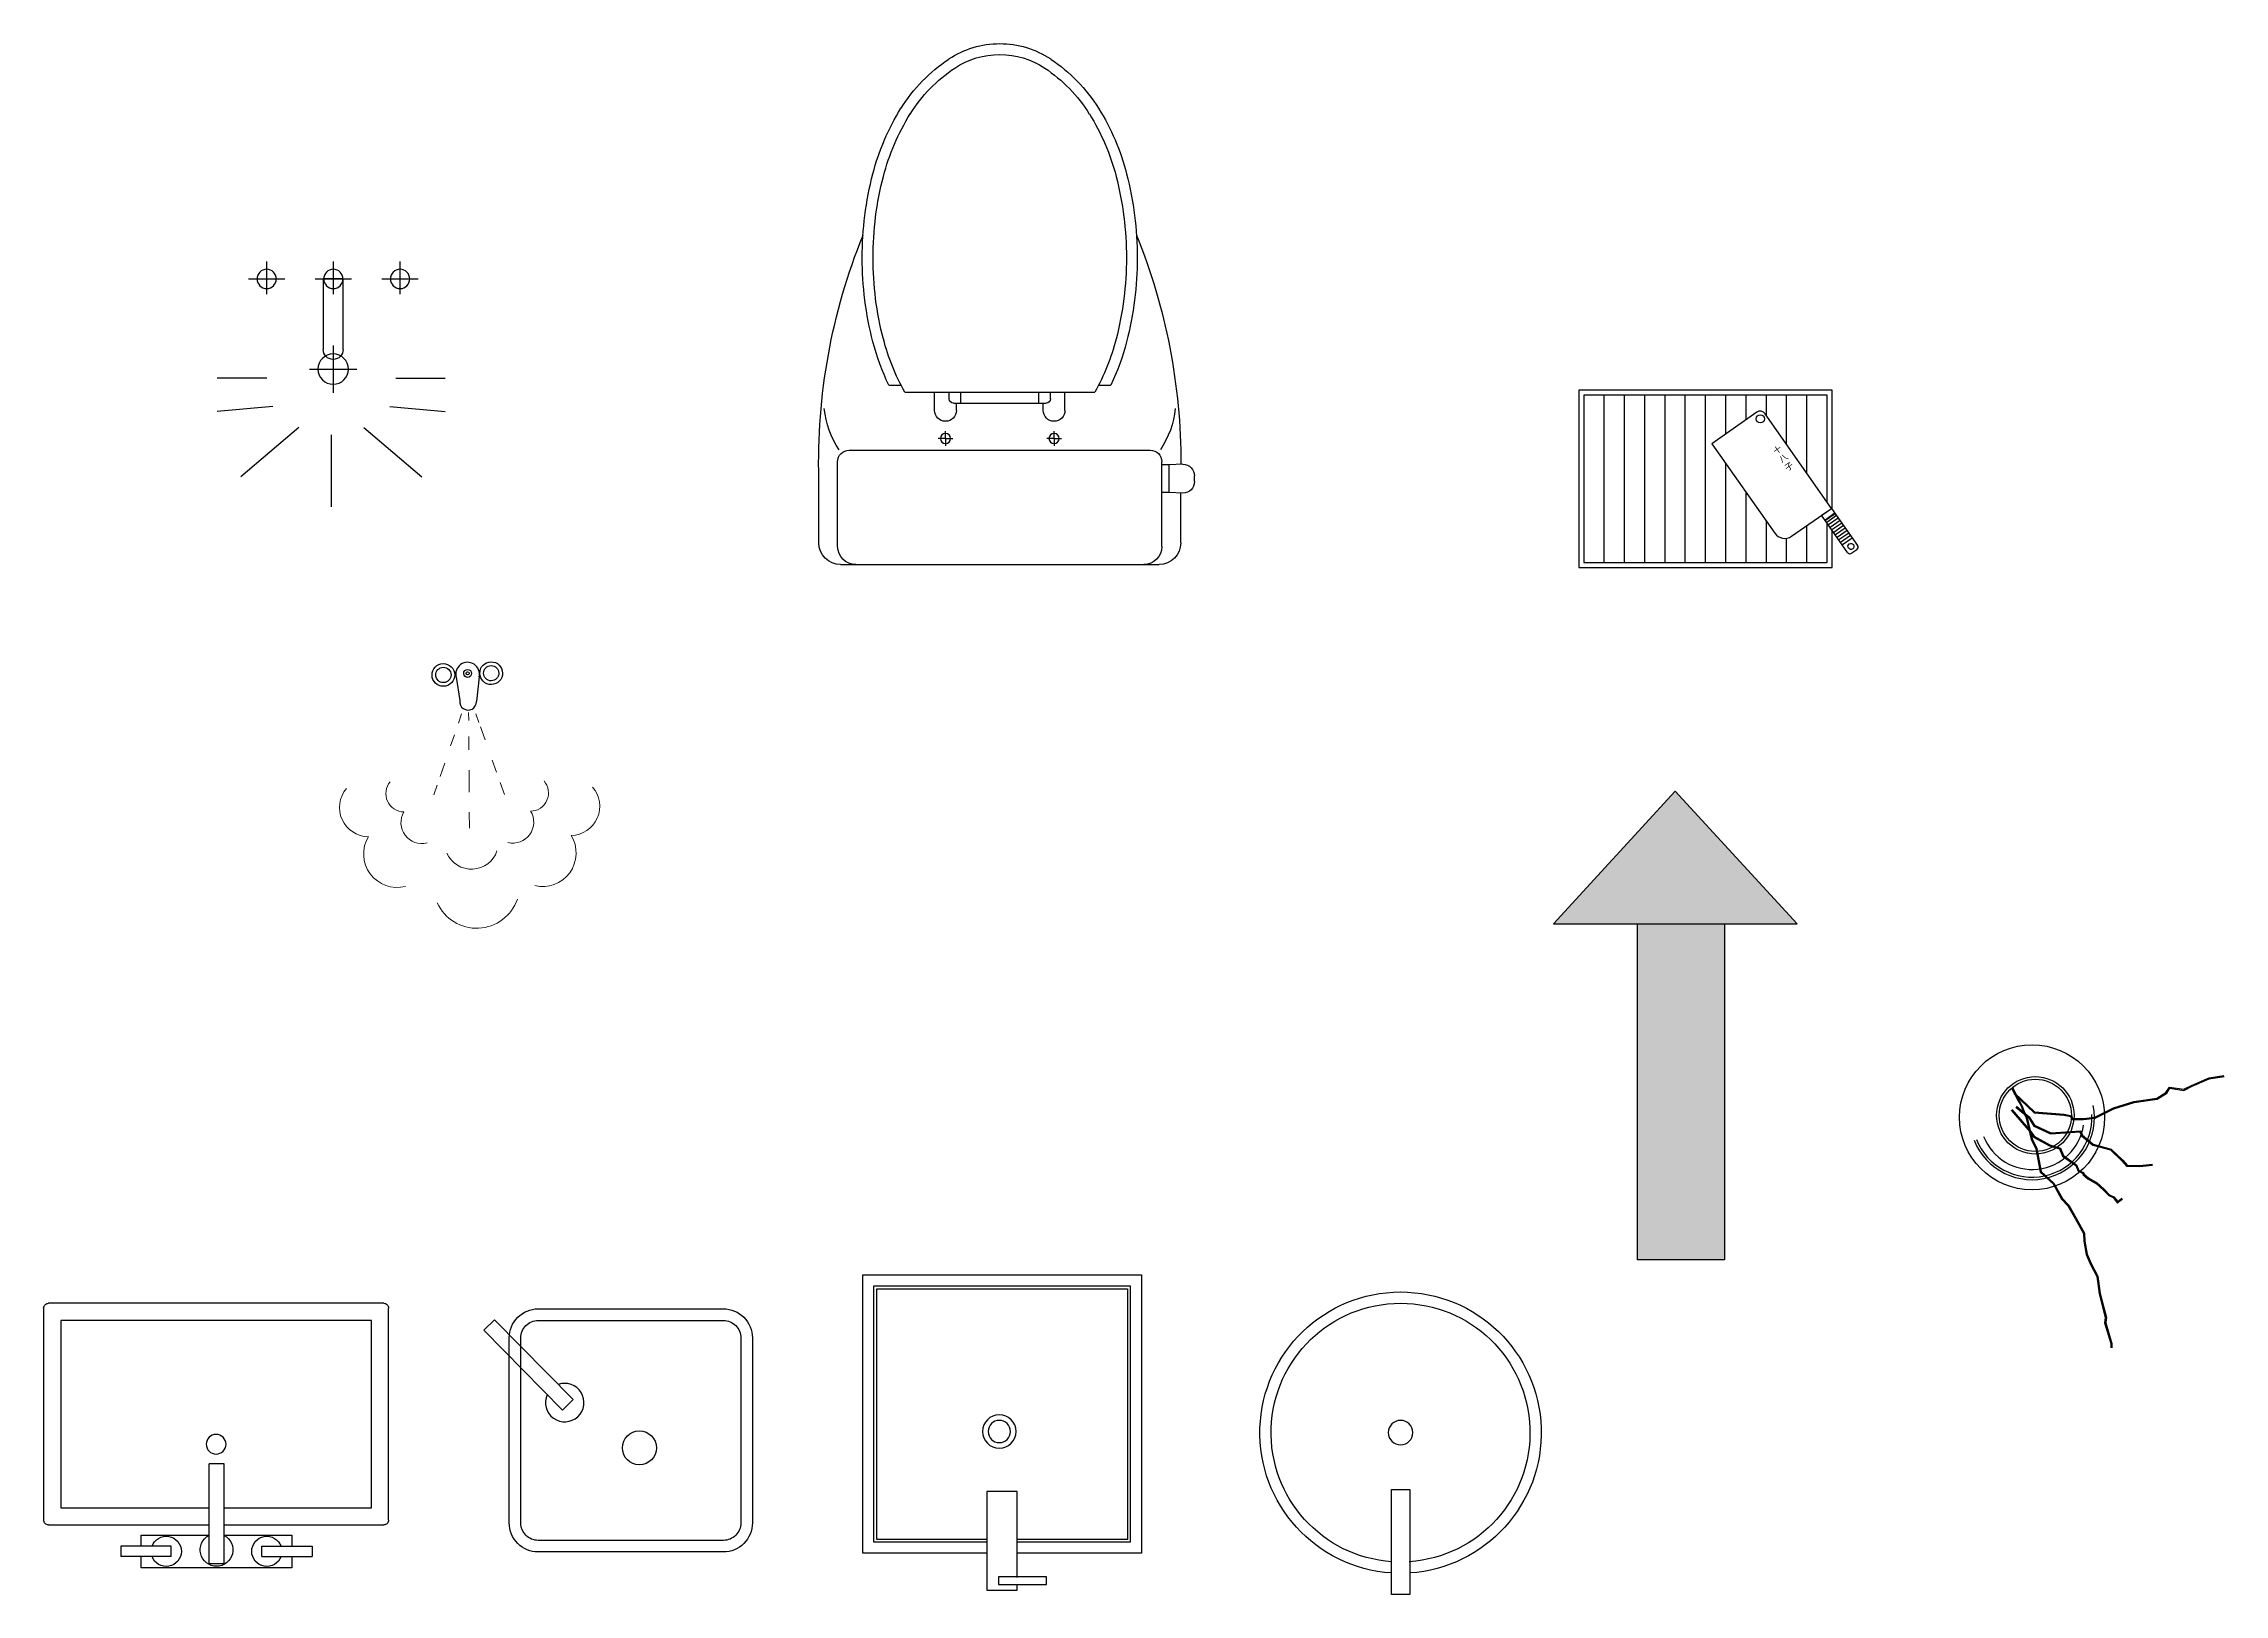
# Model space of a CAD drawing. Header units: millimetres. Extents: x -113526 to 211532, y -79714 to 28306.
# Drawn here: x 41518 to 44531, y 11114 to 13258 of the extents above; entities that cross this region are included whole.
import ezdxf

# ---------------------------------------------------------------- set-up
doc = ezdxf.new("R2010")
doc.units = ezdxf.units.MM
for name, color, linetype in [('$Longfin_AP_HATCH', 1, 'Continuous'), ('J-家具线', 51, 'Continuous'), ('P-Plumbing-fix(洁具)', 4, 'Continuous'), ('PLANT', 3, 'Continuous'), ('家私', 4, 'Continuous'), ('家私内', 4, 'Continuous'), ('标注', 8, 'Continuous')]:
    doc.layers.add(name, color=color, linetype=linetype)
doc.layers.add('-04 EQUIPMENT', color=5, linetype='Continuous', lineweight=5)
doc.layers.add('T-填充线', color=8, linetype='Continuous', lineweight=5)
doc.styles.get("Standard").update_dxf_attribs({"font": 'txt', "bigfont": 'gbcbig.shx'})

# ---------------------------------------------------------------- blocks, each defined once
blk = doc.blocks.new('A$C11615132')
at = {"layer": '家私', "color": 4}
blk.add_lwpolyline([(173.9, 121.5), (173.9, 23.8), (146.3, 23.8), (146.3, 121.5)], dxfattribs=at)
for centre, radius in [((160.1, 148.7), 21), ((68.2, 24.1), 13.3), ((160.3, 24.1), 13.3), ((252.5, 24.1), 13.3)]:
    blk.add_circle(centre, radius, dxfattribs=at)
blk.add_arc((160.1, 121.5), 13.8, 0, 180, dxfattribs=at)
at = {"layer": '家私内', "color": 8}
for p, q in [((157.5, 239.6), (157.5, 339.2)), ((112.7, 229.4), (32.4, 297.7)), ((202.4, 229.4), (282.6, 297.7)), ((76.8, 200.4), (0, 207.3)), ((160.1, 116), (160.1, 181.3)), ((238.2, 200.4), (315, 207.3)), ((68.3, 161.2), (0, 161.2)), ((246.8, 161.2), (315, 161.2)), ((127.4, 148.7), (192.7, 148.7)), ((67.9, 0), (67.9, 45.1)), ((160.1, 0), (160.1, 45.1)), ((252.2, 0), (252.2, 45.1)), ((43.2, 23.8), (93.2, 23.8)), ((135.3, 23.8), (185.3, 23.8)), ((227.5, 23.8), (277.5, 23.8))]:
    blk.add_line(p, q, dxfattribs=at)
blk = doc.blocks.new('A$C0A38447F')
at = {"layer": 'P-Plumbing-fix(洁具)', "color": 251, "linetype": 'ByBlock'}
for p, q in [((-322.9, 484.2), (-322.9, 285)), ((-292.9, 484.2), (-322.9, 484.2)), ((-292.9, 484.2), (-292.9, 285)), ((-397.9, 469.2), (-497.9, 469.2)), ((-497.9, 449.2), (-497.9, 469.2)), ((-397.9, 449.2), (-497.9, 449.2)), ((-397.9, 469.2), (-397.9, 449.2)), ((-217.9, 469.2), (-117.9, 469.2)), ((-217.9, 469.2), (-217.9, 449.2)), ((-217.9, 449.2), (-117.9, 449.2)), ((-117.9, 449.2), (-117.9, 469.2)), ((-292.9, 285), (-322.9, 285))]:
    blk.add_line(p, q, dxfattribs=at)
for points in [[(-157.9, 469.2), (-157.9, 491.7), (-457.9, 491.7), (-457.9, 469.2)], [(-457.9, 449.2), (-457.9, 426.7), (-322.9, 426.7)], [(-292.9, 426.7), (-157.9, 426.7), (-157.9, 449.2)]]:
    blk.add_lwpolyline(points, dxfattribs=at)
at = {"layer": 'P-Plumbing-fix(洁具)'}
blk.add_lwpolyline([(-294, 406.7), (24.5, 406.7, -0.414214), (34.3, 396.9), (34.3, -24.5, -0.414214), (24.5, -34.3), (-641.9, -34.3, -0.414214), (-651.7, -24.5), (-651.7, 396.9, -0.414214), (-641.9, 406.7), (-323.4, 406.7)], format="xyb", dxfattribs=at)
at = {"layer": 'P-Plumbing-fix(洁具)', "color": 251}
blk.add_lwpolyline([(-294, 372.4), (0, 372.4), (0, 0), (-617.4, 0), (-617.4, 372.4), (-323.4, 372.4)], dxfattribs=at)
blk.add_circle((-308.7, 246.1), 19.6, dxfattribs=at)
at = {"layer": 'P-Plumbing-fix(洁具)', "color": 251, "linetype": 'ByBlock'}
for centre, radius, start, end in [((-407.9, 459.2), 30, 199.4712, 160.5288), ((-307.9, 456.4), 32.5, 297.4729, 242.5271), ((-207.9, 459.2), 30, 19.4712, 340.5288)]:
    blk.add_arc(centre, radius, start, end, dxfattribs=at)
blk = doc.blocks.new('fdbSFBFGM')
h = blk.add_hatch(color=250)
h.dxf.hatch_style = 1
h.paths.add_polyline_path([(173830190.3, 71081707.3), (173830037.4, 71081847.7), (173830190.3, 71081988.1)])
h = blk.add_hatch(color=250)
h.dxf.hatch_style = 1
h.paths.add_polyline_path([(173830190.3, 71081904.3), (173830190.3, 71081804.3), (173830577.5, 71081804.3), (173830577.5, 71081904.3)])
at = {"layer": '$Longfin_AP_HATCH', "color": 4}
blk.add_lwpolyline([(173830190.3, 71081904.3), (173830577.5, 71081904.3), (173830577.5, 71081804.3), (173830190.3, 71081804.3)], close=True, dxfattribs=at)
at = {"layer": '标注', "color": 4}
for p, q in [((173830190.3, 71081988.1), (173830037.4, 71081847.7)), ((173830190.3, 71081707.3), (173830190.3, 71081988.1)), ((173830037.4, 71081847.7), (173830190.3, 71081707.3))]:
    blk.add_line(p, q, dxfattribs=at)
blk = doc.blocks.new('bb')
at = {"color": 4}
for p, q in [((1333697.4, -585133, 0), (1334137.4, -585133, 0)), ((1333667.4, -585163, 0), (1333667.4, -585251, 0)), ((1334167.4, -585163, 0), (1334167.4, -585231.6, 0)), ((1334186.4, -585247.5, 0), (1334186.4, -585255.5, 0)), ((1333764, -585381, 0), (1333780.8, -585381, 0)), ((1334054, -585381, 0), (1334070.7, -585381, 0))]:
    blk.add_line(p, q, dxfattribs=at)
at = {"color": 8}
for p, q in [((1333693.4, -585158, 0), (1333693.4, -585275, 0)), ((1334141.4, -585158, 0), (1334141.4, -585275, 0)), ((1334141.4, -585163, 0), (1334141.4, -585251, 0)), ((1334151.4, -585232.4, 0), (1334141.4, -585232.4, 0)), ((1334170.4, -585231.5, 0), (1334151.4, -585232.4, 0)), ((1334151.4, -585232.4, 0), (1334151.4, -585270.6, 0)), ((1333709.4, -585291, 0), (1334125.4, -585291, 0)), ((1333842.4, -585307.2, 0), (1333842.4, -585297.1, 0)), ((1333992.4, -585307.2, 0), (1333992.4, -585297.1, 0)), ((1334151.4, -585270.6, 0), (1334141.4, -585270.6, 0)), ((1334170.4, -585271.5, 0), (1334151.4, -585270.6, 0)), ((1333842.4, -585307.2, 0), (1333832.2, -585307.2, 0)), ((1333842.4, -585307.2, 0), (1333852.5, -585307.2, 0)), ((1333842.4, -585307.2, 0), (1333842.4, -585317.4, 0)), ((1333992.4, -585307.2, 0), (1333982.2, -585307.2, 0)), ((1333992.4, -585307.2, 0), (1334002.5, -585307.2, 0)), ((1333992.4, -585307.2, 0), (1333992.4, -585317.4, 0)), ((1333827.4, -585346, 0), (1333827.4, -585371, 0)), ((1333853.4, -585356, 0), (1333981.4, -585356, 0)), ((1333857.4, -585346, 0), (1333857.4, -585356, 0)), ((1333863.4, -585356, 0), (1333863.4, -585371, 0)), ((1333971.4, -585356, 0), (1333971.4, -585371, 0)), ((1333977.4, -585346, 0), (1333977.4, -585356, 0)), ((1334007.4, -585346, 0), (1334007.4, -585371, 0)), ((1333786.1, -585371, 0), (1334048.6, -585371, 0)), ((1333847.4, -585362, 0), (1333847.4, -585371, 0)), ((1333987.4, -585362, 0), (1333987.4, -585371, 0))]:
    blk.add_line(p, q, dxfattribs=at)
for centre in [(1333842.4, -585307.2, 0), (1333992.4, -585307.2, 0)]:
    blk.add_circle(centre, 7, dxfattribs=at)
at = {"color": 4}
for centre, radius, start, end in [((1333697.4, -585163, 0), 30, 90, 180), ((1334137.4, -585163, 0), 30, 0, 90), ((1334170.4, -585247.5, 0), 16, 0, 90), ((1334507.7, -585273.1, 0), 840.6, 178.4928, 202.0252), ((1334170.4, -585255.5, 0), 16, 270, 0), ((1333327, -585273.1, 0), 840.6, 337.9748, 0.1218), ((1334056.6, -585522.1, 0), 324.8, 154.257, 165.5352), ((1333778.2, -585522.1, 0), 324.8, 14.4648, 25.743), ((1334192, -585557, 0), 464.7, 165.5352, 180), ((1333642.7, -585557, 0), 464.7, 0, 14.4648), ((1334192, -585557, 0), 464.7, 180, 194.4648), ((1333642.7, -585557, 0), 464.7, 345.5352, 0), ((1334056.6, -585592, 0), 324.8, 194.4648, 211.9137), ((1333778.2, -585592, 0), 324.8, 328.0863, 345.5352), ((1333971.1, -585645.2, 0), 224, 211.9137, 236.3718), ((1333863.7, -585645.2, 0), 224, 303.6282, 328.0863), ((1333917.4, -585725.9, 0), 127.1, 236.3718, 270), ((1333917.4, -585725.9, 0), 127.1, 270, 303.6282)]:
    blk.add_arc(centre, radius, start, end, dxfattribs=at)
at = {"color": 8}
for centre, radius, start, end in [((1333718.4, -585158, 0), 25, 90, 180), ((1334116.4, -585158, 0), 25, 0, 90), ((1333800.3, -585361.7, 0), 126.1, 146.1866, 174.0212), ((1333709.4, -585275, 0), 16, 180, 270), ((1334125.4, -585275, 0), 16, 270, 0), ((1334034.5, -585361.7, 0), 126.1, 5.9788, 33.8134), ((1333842.4, -585346, 0), 15, 0, 180), ((1333853.4, -585362, 0), 6, 90, 180), ((1333992.4, -585346, 0), 15, 0, 180), ((1333981.4, -585362, 0), 6, 0, 90), ((1334056.6, -585522.1, 0), 309.8, 150.8137, 165.5352), ((1333778.2, -585522.1, 0), 309.8, 14.4648, 29.1863), ((1334192, -585557, 0), 449.7, 165.5352, 180), ((1333642.7, -585557, 0), 449.7, 0, 14.4648), ((1334192, -585557, 0), 449.7, 180, 194.4648), ((1333642.7, -585557, 0), 449.7, 345.5352, 0), ((1334056.6, -585592, 0), 309.8, 194.4648, 211.9137), ((1333778.2, -585592, 0), 309.8, 328.0863, 345.5352), ((1333971.1, -585645.2, 0), 209, 211.9137, 236.3718), ((1333863.7, -585645.2, 0), 209, 303.6282, 328.0863), ((1333917.4, -585725.9, 0), 112.1, 236.3718, 270), ((1333917.4, -585725.9, 0), 112.1, 270, 303.6282)]:
    blk.add_arc(centre, radius, start, end, dxfattribs=at)
blk = doc.blocks.new('41241')
at = {"color": 4}
for p, q in [((1338596.1, -585330.7), (1338246.1, -585330.7)), ((1338246.1, -585330.7), (1338246.1, -585575.7)), ((1338596.1, -585495.6), (1338596.1, -585330.7)), ((1338491.8, -585361.2), (1338429.9, -585404.6)), ((1338595.1, -585494), (1338503.5, -585363.3)), ((1338540, -585532.6), (1338595.1, -585494)), ((1338617.4, -585554.9), (1338581.4, -585503.6)), ((1338595.1, -585494), (1338631, -585545.3)), ((1338596.1, -585575.7), (1338596.1, -585524.6)), ((1338630, -585551.2), (1338623.2, -585555.9)), ((1338246.1, -585575.7), (1338596.1, -585575.7))]:
    blk.add_line(p, q, dxfattribs=at)
at = {"color": 8}
for p, q in [((1338589.1, -585337.7), (1338253.1, -585337.7)), ((1338253.1, -585337.7), (1338253.1, -585568.7)), ((1338281.1, -585568.7), (1338281.1, -585337.7)), ((1338309.1, -585568.7), (1338309.1, -585337.7)), ((1338337.1, -585568.7), (1338337.1, -585337.7)), ((1338365.1, -585568.7), (1338365.1, -585337.7)), ((1338393.1, -585568.7), (1338393.1, -585337.7)), ((1338421.1, -585568.7), (1338421.1, -585337.7)), ((1338449.1, -585391.1), (1338449.1, -585337.7)), ((1338477.1, -585371.5), (1338477.1, -585337.7)), ((1338505.1, -585365.6), (1338505.1, -585337.7)), ((1338533.1, -585405.6), (1338533.1, -585337.7)), ((1338561.1, -585445.6), (1338561.1, -585337.7)), ((1338589.1, -585485.6), (1338589.1, -585337.7)), ((1338429.9, -585404.6), (1338516.6, -585528.4)), ((1338449.1, -585568.7), (1338449.1, -585432.1)), ((1338477.1, -585568.7), (1338477.1, -585472.1)), ((1338599.7, -585500.6), (1338586.1, -585510.2)), ((1338600.2, -585501.4), (1338586.6, -585510.9)), ((1338602.1, -585504), (1338588.4, -585513.6)), ((1338604.5, -585507.5), (1338590.9, -585517)), ((1338505.1, -585568.7), (1338505.1, -585512.1)), ((1338533.1, -585568.7), (1338533.1, -585535.4)), ((1338561.1, -585568.7), (1338561.1, -585517.8)), ((1338589.1, -585568.7), (1338589.1, -585514.6)), ((1338606.9, -585510.9), (1338593.3, -585520.5)), ((1338609.3, -585514.4), (1338595.7, -585523.9)), ((1338611.7, -585517.8), (1338598.1, -585527.4)), ((1338614.1, -585521.2), (1338600.5, -585530.8)), ((1338616.5, -585524.7), (1338602.9, -585534.2)), ((1338619, -585528.1), (1338605.3, -585537.7)), ((1338621.4, -585531.6), (1338607.7, -585541.1)), ((1338623.8, -585535), (1338610.1, -585544.6)), ((1338253.1, -585568.7), (1338589.1, -585568.7))]:
    blk.add_line(p, q, dxfattribs=at)
at = {"color": 1}
blk.add_line((1338581.4, -585503.6), (1338595.1, -585494), dxfattribs=at)
at = {"color": 8}
blk.add_circle((1338496.7, -585370.3), 5.6, dxfattribs=at)
at = {"color": 1}
blk.add_ellipse((1338496.6, -585368.1), major_axis=(1.45, 8.27), ratio=1, start_param=-0.785989, end_param=0.784807, dxfattribs=at)
at = {"color": 8}
for centre, major_axis, end_param in [((1338530.4, -585518.8), (16.5, -2.9), 5.497196), ((1338622, -585546.6), (0.73, 4.14), 10.209585)]:
    blk.add_ellipse(centre, major_axis=major_axis, ratio=1, start_param=3.9264, end_param=end_param, dxfattribs=at)
at = {"color": 4}
for centre, major_axis, start_param, end_param in [((1338620.8, -585552.5), (0.73, 4.14), 2.355603, 3.9264), ((1338627.6, -585547.7), (4.14, -0.73), 5.497196, 7.067992)]:
    blk.add_ellipse(centre, major_axis=major_axis, ratio=1, start_param=start_param, end_param=end_param, dxfattribs=at)
at = {"color": 8, "insert": (1338513.1, -585413.1), "char_height": 8.4, "width": 17.897, "attachment_point": 1, "rotation": 35.0015}
blk.add_mtext('{\\fSTCaiyun|b1|i1|c134|p2;十八子}', dxfattribs=at)
blk = doc.blocks.new('RTJJ')
at = {"layer": 'J-家具线', "color": 4}
for p, q in [((174029405.8, 70476361.9), (174029412.5, 70476313)), ((174029453.6, 70476362), (174029447.1, 70476310.6))]:
    blk.add_line(p, q, dxfattribs=at)
for centre, radius in [((174029378.9, 70476367.2), 23.8), ((174029479, 70476369.5), 23.8), ((174029378.9, 70476367.2), 16), ((174029429.7, 70476369.7), 8.29), ((174029429.7, 70476369.7), 3.32), ((174029479, 70476369.5), 16)]:
    blk.add_circle(centre, radius, dxfattribs=at)
for centre, radius, start, end in [((174029429.6, 70476368.3), 24.8, 345.1339, 195.1738), ((174029429.7, 70476310.3), 17.4, 171.1654, 0.9968)]:
    blk.add_arc(centre, radius, start, end, dxfattribs=at)
at = {"layer": 'T-填充线', "color": 8, "ltscale": 3}
for p, q in [((174029415.8, 70476285), (174029408.9, 70476265.7)), ((174029430.7, 70476288.1), (174029430.6, 70476271.4)), ((174029445.6, 70476284.8), (174029451.9, 70476266.3)), ((174029454.9, 70476257.4), (174029464.2, 70476230)), ((174029400.2, 70476241.6), (174029391.9, 70476218.4)), ((174029430.3, 70476237.4), (174029430.1, 70476209.9)), ((174029379.1, 70476182.6), (174029369.1, 70476154.7)), ((174029429.7, 70476166.8), (174029429.4, 70476120.8)), ((174029478.7, 70476187.4), (174029487.3, 70476162.1)), ((174029362.7, 70476136.7), (174029355.3, 70476116.3)), ((174029494.7, 70476140.3), (174029503.3, 70476115)), ((174029429, 70476079.4), (174029428.7, 70476045.5))]:
    blk.add_line(p, q, dxfattribs=at)
for centre, radius, start, end in [((174029218.5, 70476091.8), 61.1, 138.6839, 268.7006), ((174029293.1, 70476119.7), 38.2, 138.6839, 268.7006), ((174029557.3, 70476117.5), 38.2, 270.3595, 40.3763), ((174029641.2, 70476088.3), 61.1, 270.3595, 40.3763), ((174029329.6, 70476058.5), 43.9, 148.3324, 283.2776), ((174029519.8, 70476056.9), 43.9, 255.7825, 30.7278), ((174029276.9, 70475993.8), 70.2, 148.3324, 283.2776), ((174029581.2, 70475991.3), 70.2, 255.7825, 30.7278), ((174029432.8, 70476015.9), 56.3, 203.3714, 340.4569), ((174029442.1, 70475925.8), 90.1, 203.3714, 340.4569)]:
    blk.add_arc(centre, radius, start, end, dxfattribs=at)
blk = doc.blocks.new('A$C5F6E78D9')
at = {"color": 4}
blk.add_lwpolyline([(75, 336), (331, 336, -0.414214), (371, 296), (371, 40, -0.414214), (331, 0), (75, 0, -0.414214), (35, 40), (35, 296, -0.414214)], format="xyb", close=True, dxfattribs=at)
blk.add_lwpolyline([(14.6, 321), (0, 306.5), (108.6, 196), (123.2, 210.6)], close=True, dxfattribs=at)
at = {"color": 250}
blk.add_lwpolyline([(75, 320), (331, 320, -0.414214), (355, 296), (355, 40, -0.414214), (331, 16), (75, 16, -0.414214), (51, 40), (51, 296, -0.414214)], format="xyb", close=True, dxfattribs=at)
blk.add_circle((214.9, 143.8), 23.5, dxfattribs=at)
blk.add_arc((111.7, 206.4), 26.6, 155.7662, 110.076, dxfattribs=at)
blk = doc.blocks.new('tyuyu')
at = {"color": 4, "ltscale": 5}
for p, q in [((608912, -65991.3, 0), (608912, -65867.1, 0)), ((608912, -65867.1, 0), (608950.1, -65867.1, 0)), ((608926.7, -65883.9, 0), (608926.7, -65874.4, 0)), ((608926.7, -65874.4, 0), (608986.9, -65874.4, 0)), ((608950.1, -65867.1, 0), (608950.1, -65874.6, 0)), ((608986.9, -65874.4, 0), (608986.9, -65883.9, 0)), ((608986.9, -65883.9, 0), (608926.7, -65883.9, 0)), ((608950.1, -65883.2, 0), (608950.1, -65991.3, 0)), ((608912, -65913.6, 0), (608756.1, -65913.6, 0)), ((608756.1, -65913.6, 0), (608756.1, -66263.6, 0)), ((609106.1, -65913.6, 0), (608950.1, -65913.6, 0)), ((609106.1, -66263.6, 0), (609106.1, -65913.6, 0)), ((608950.1, -65991.3, 0), (608912, -65991.3, 0)), ((608756.1, -66263.6, 0), (609106.1, -66263.6, 0))]:
    blk.add_line(p, q, dxfattribs=at)
at = {"color": 250}
for p, q in [((608912, -65927.6, 0), (608770.1, -65927.6, 0)), ((608770.1, -65927.6, 0), (608770.1, -66249.6, 0)), ((608912, -65931.1, 0), (608773.6, -65931.1, 0)), ((608773.6, -65931.1, 0), (608773.6, -66246.1, 0)), ((609092.1, -65927.6, 0), (608950.1, -65927.6, 0)), ((609088.6, -65931.1, 0), (608950.1, -65931.1, 0)), ((609088.6, -66246.1, 0), (609088.6, -65931.1, 0)), ((609092.1, -66249.6, 0), (609092.1, -65927.6, 0)), ((608770.1, -66249.6, 0), (609092.1, -66249.6, 0)), ((608773.6, -66246.1, 0), (609088.6, -66246.1, 0))]:
    blk.add_line(p, q, dxfattribs=at)
for radius in [21, 14]:
    blk.add_circle((608927.6, -66066.7, 0), radius, dxfattribs=at)
blk = doc.blocks.new('gfhgjghgj')
at = {"layer": 'PLANT', "color": 1}
for points in [[(516368.4, 3116.7), (516343.2, 3091.4), (516333.3, 3081.1), (516317.3, 3068.6), (516310.8, 3061.8), (516262, 3032.9), (516243.5, 3014.9), (516191.5, 2987.1), (516173.2, 2948.3), (516143.4, 2917.2), (516132.3, 2897.3), (516108.1, 2870.6), (516078.7, 2839.8), (516060.9, 2833.5), (516031.7, 2818.4), (516012.1, 2802.1), (515987.2, 2777.4), (515948.5, 2759), (515896.6, 2726.8), (515883.8, 2724.5), (515839.5, 2694.9), (515829.7, 2691.4)], [(516370.6, 3115.3), (516345, 3089.6), (516335, 3079.3), (516319, 3066.7), (516312.4, 3059.8), (516263.6, 3030.9), (516245, 3012.8), (516193.4, 2985.2), (516175.3, 2946.9), (516145.5, 2915.7), (516134.4, 2895.8), (516109.9, 2868.8), (516080.1, 2837.7), (516061.9, 2831.2), (516033.1, 2816.3), (516013.8, 2800.2), (515988.6, 2775.3), (515949.7, 2756.8), (515897.6, 2724.4), (515884.7, 2722.1), (515840.6, 2692.6), (515830.6, 2689)], [(516315.8, 3101.1), (516277.9, 3039.5), (516269.1, 3029.3), (516260.1, 2985.1), (516260.5, 2958.6), (516245.9, 2946.7), (516233.1, 2908.3), (516221.3, 2898.6), (516220.1, 2886.5), (516217.1, 2884.1), (516210.9, 2870.2), (516205.6, 2846.3), (516196, 2824.8), (516186.6, 2808.6), (516185.5, 2796.6), (516175.5, 2782.1), (516183.5, 2777.2), (516189.2, 2773.6)], [(516317.9, 3099.8), (516280, 3038), (516271.4, 3028.2), (516262.6, 2984.9), (516263, 2957.4), (516248.1, 2945.2), (516235.2, 2906.8), (516223.7, 2897.3), (516222.5, 2885.2), (516219.2, 2882.5), (516213.3, 2869.4), (516208, 2845.5), (516198.2, 2823.7), (516189.1, 2807.8), (516187.9, 2795.7), (516179.1, 2782.9), (516184.8, 2779.3), (516190.5, 2775.7)], [(516327, 3092.4), (516311.7, 3055.6), (516295.4, 3036.4), (516289.3, 2991), (516315.4, 2923.2), (516307.5, 2916.7), (516294, 2883.6), (516295.6, 2838.2), (516277.9, 2802.8), (516268.8, 2788.3), (516278.2, 2757.3), (516290.8, 2728.2)], [(516329.3, 3091.4), (516313.8, 3054.3), (516297.8, 3035.3), (516291.9, 2991.3), (516318.4, 2922.4), (516309.6, 2915.2), (516296.5, 2883.2), (516298.1, 2837.6), (516280.1, 2801.6), (516271.5, 2787.9), (516280.5, 2758.2), (516293.1, 2729.2)], [(516356.4, 3106.4), (516326.8, 3045.2), (516343.2, 2973.3), (516345, 2956.1), (516338.3, 2952.9), (516347.6, 2923.8), (516358.8, 2897.5), (516394.9, 2860.9), (516424.8, 2817.5), (516449.6, 2765.3), (516470.9, 2747.6), (516484.9, 2743.7), (516490, 2709.1), (516505.5, 2693), (516536.2, 2658), (516552, 2624.6)], [(516358.6, 3105.3), (516329.4, 3044.9), (516345.7, 2973.7), (516347.6, 2954.6), (516341.4, 2951.6), (516349.9, 2924.7), (516360.9, 2898.9), (516396.9, 2862.5), (516427, 2818.7), (516451.7, 2766.9), (516472.1, 2749.9), (516487.1, 2745.7), (516492.4, 2710.2), (516507.3, 2694.7), (516538.3, 2659.4), (516554.3, 2625.7)]]:
    blk.add_lwpolyline(points, dxfattribs=at)
at = {"layer": 'PLANT', "color": 4, "linetype": 'ByBlock'}
blk.add_circle((516314.6, 3046.9), 179.1, dxfattribs=at)
at = {"layer": 'PLANT', "color": 250, "linetype": 'ByBlock'}
for radius in [95.5, 89.2]:
    blk.add_circle((516321.7, 3040.6), radius, dxfattribs=at)
at = {"layer": 'PLANT', "color": 8, "linetype": 'ByBlock'}
for radius, end in [(153.9, 298.4034), (147.6, 289.955), (128.7, 278.7305)]:
    blk.add_arc((516314.6, 3046.9), radius, 128.9762, end, dxfattribs=at)
blk = doc.blocks.new('uyuyuyt')
at = {"color": 4, "linetype": 'Continuous'}
for p, q in [((713016.7, 3966.7), (713177.7, 3966.7)), ((713016.7, 3938.7), (713016.7, 3966.7)), ((713177.7, 3966.7), (713177.7, 3938.7)), ((713177.7, 3938.7), (713016.7, 3938.7))]:
    blk.add_line(p, q, dxfattribs=at)
at = {"color": 4, "linetype": 'Continuous', "extrusion": (0, 0, -1)}
for major_axis, start_param, end_param in [((0, 216), -1.505896, 4.647515), ((-13.3, 13.3), 5.497787, 11.780972)]:
    blk.add_ellipse((713265.1, 3952.7), major_axis=major_axis, ratio=1, start_param=start_param, end_param=end_param, dxfattribs=at)
at = {"color": 250, "extrusion": (0, 0, -1)}
blk.add_ellipse((713265.1, 3952.7), major_axis=(0, 198.7), ratio=1, start_param=-1.503085, end_param=4.644676, dxfattribs=at)

msp = doc.modelspace()

# ---------------------------------------------------------------- block references
at = {"layer": '$Longfin_AP_HATCH', "color": 2, "xscale": 1.199999988079071, "yscale": 1.200000002980232, "zscale": 1.199999999999999, "rotation": 270}
msp.add_blockref('fdbSFBFGM', (-85254445.2, 208608267.7), dxfattribs=at)
at = {"layer": '-04 EQUIPMENT', "color": 0, "xscale": -1, "rotation": 180}
msp.add_blockref('A$C11615132', (41757.8, 12956.8), dxfattribs=at)
at = {"xscale": -1, "rotation": 180}
msp.add_blockref('bb', (-1291078.5, -572595, 0), dxfattribs=at)
msp.add_blockref('41241', (-1294607, 598109.6))
at = {"xscale": 0.659999990822758, "yscale": 0.6599999964237213, "zscale": 0.66, "rotation": 0.817072267737968}
msp.add_blockref('RTJJ', (-114142338.5, -48135195.6), dxfattribs=at)
at = {"color": 4, "xscale": 0.560000000032489, "yscale": 0.560000000022228, "zscale": 0.56, "rotation": 72.63224109717386}
msp.add_blockref('gfhgjghgj', (-40414.6, -264689.5), dxfattribs=at)
at = {"color": 255, "xscale": -1.099999999998543, "yscale": 1.100000000000362, "zscale": 1.1, "rotation": 180}
msp.add_blockref('tyuyu', (-626982.1, -61333.8, 0), dxfattribs=at)
at = {"color": 250, "xscale": 0.900000000000091, "yscale": 0.900000000000091, "zscale": 0.900000000000091, "rotation": 90}
msp.add_blockref('uyuyuyt', (46950.1, -630600.6), dxfattribs=at)
at = {"color": 2}
msp.add_blockref('A$C5F6E78D9', (42126.1, 11173.1), dxfattribs=at)
at = {"layer": 'P-Plumbing-fix(洁具)', "xscale": -0.6949250102043152, "yscale": 0.694924995303154, "zscale": 0.6949250000000001, "rotation": 180}
msp.add_blockref('A$C0A38447F', (41970.7, 11493), dxfattribs=at)

doc.saveas('drawing.dxf')
